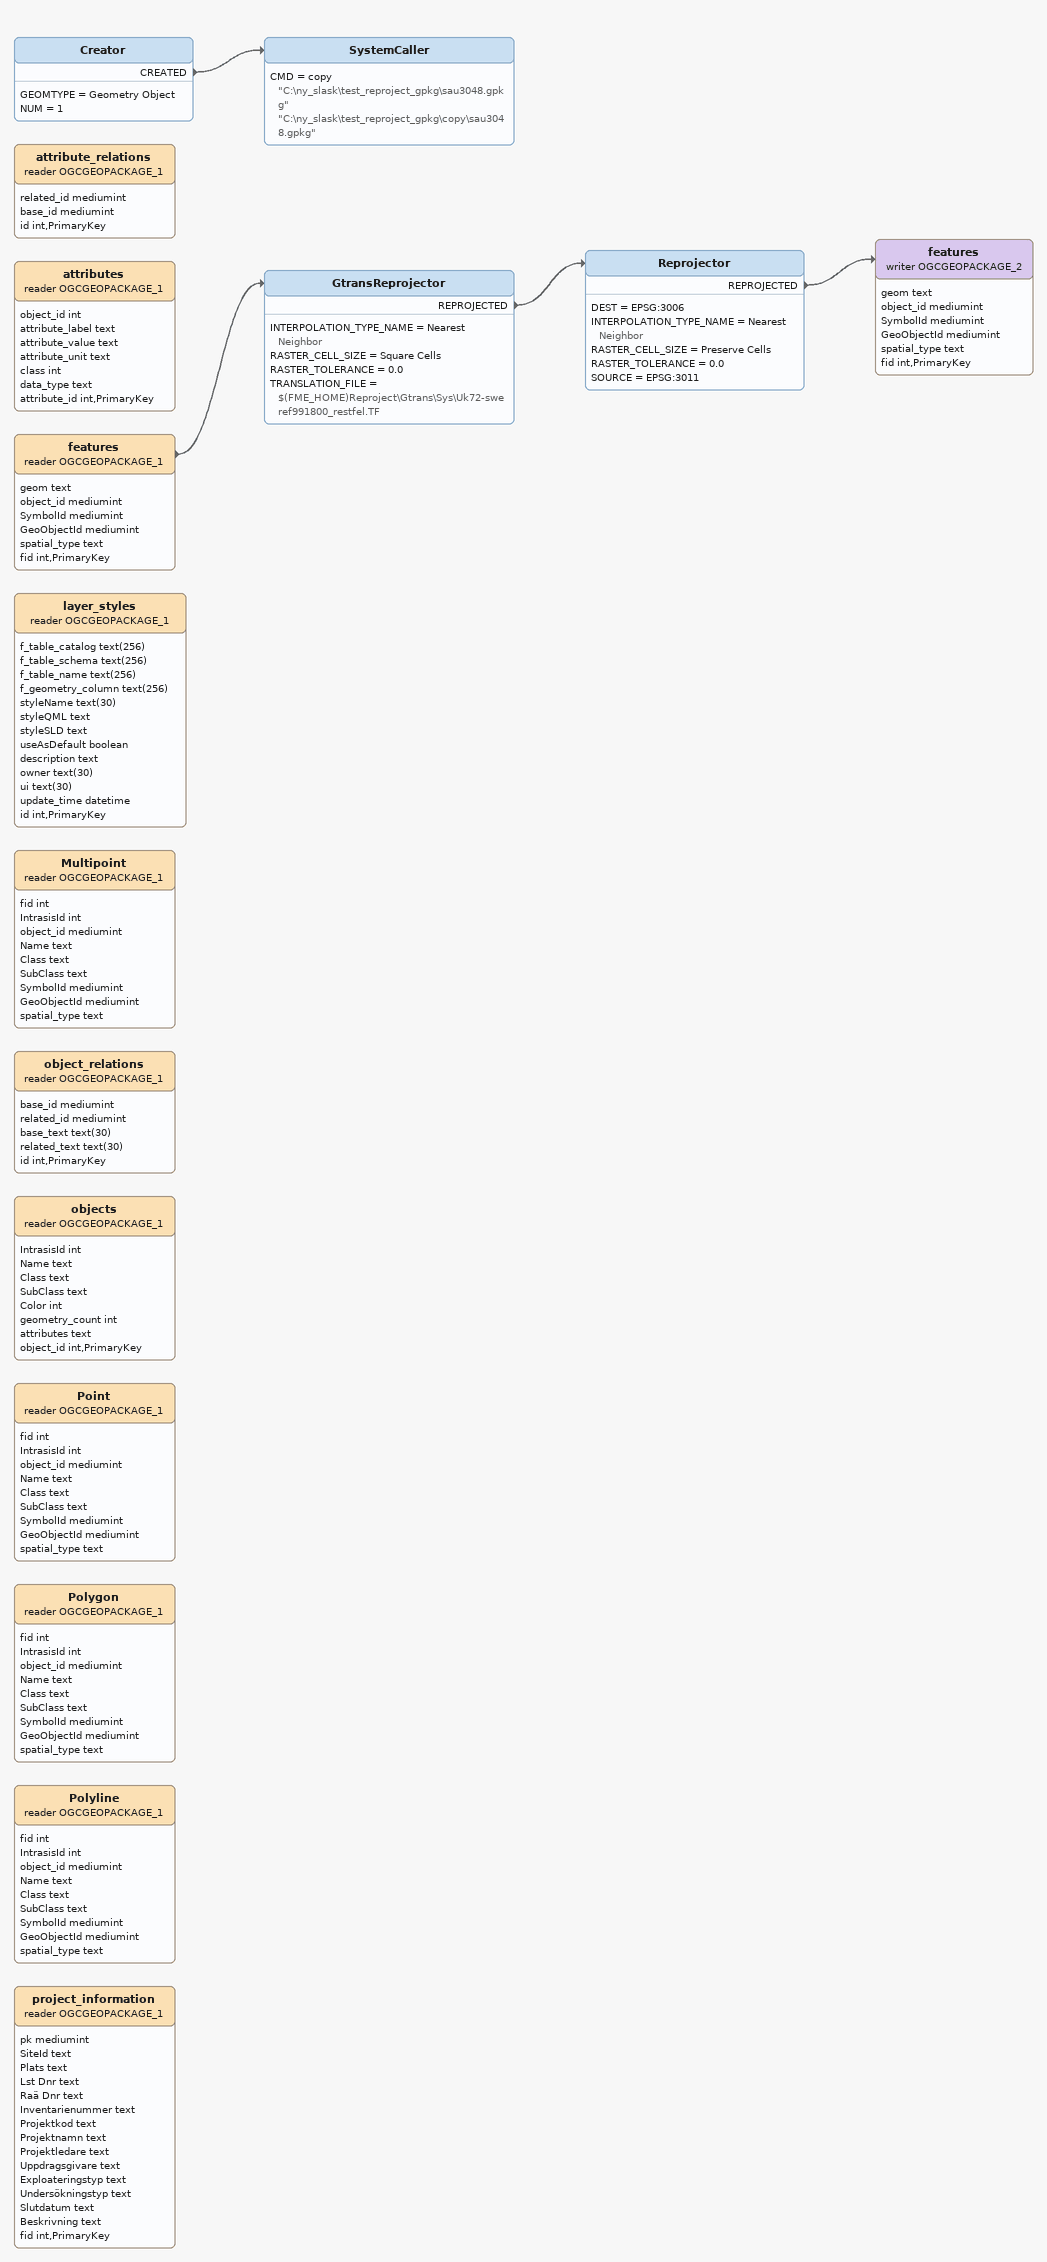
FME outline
Creator
    GEOMTYPE = Geometry Object
    NUM = 1
    CREATED -> SystemCaller
SystemCaller
    CMD = copy "C:\ny_slask\test_reproject_gpkg\sau3048.gpkg" "C:\ny_slask\test_reproject_gpkg\copy\sau3048.gpkg"
attribute_relations (reader OGCGEOPACKAGE_1)
    attributes: related_id mediumint, base_id mediumint, id int,PrimaryKey
attributes (reader OGCGEOPACKAGE_1)
    attributes: object_id int, attribute_label text, attribute_value text, attribute_unit text, class int, data_type text, attribute_id int,PrimaryKey
features (reader OGCGEOPACKAGE_1)
    attributes: geom text, object_id mediumint, SymbolId mediumint, GeoObjectId mediumint, spatial_type text, fid int,PrimaryKey
    -> GtransReprojector
GtransReprojector
    INTERPOLATION_TYPE_NAME = Nearest Neighbor
    RASTER_CELL_SIZE = Square Cells
    RASTER_TOLERANCE = 0.0
    TRANSLATION_FILE = $(FME_HOME)Reproject\Gtrans\Sys\Uk72-sweref991800_restfel.TF
    REPROJECTED -> Reprojector
Reprojector
    DEST = EPSG:3006
    INTERPOLATION_TYPE_NAME = Nearest Neighbor
    RASTER_CELL_SIZE = Preserve Cells
    RASTER_TOLERANCE = 0.0
    SOURCE = EPSG:3011
    REPROJECTED -> features (writer OGCGEOPACKAGE_2)
features (writer OGCGEOPACKAGE_2)
    attributes: geom text, object_id mediumint, SymbolId mediumint, GeoObjectId mediumint, spatial_type text, fid int,PrimaryKey
layer_styles (reader OGCGEOPACKAGE_1)
    attributes: f_table_catalog text(256), f_table_schema text(256), f_table_name text(256), f_geometry_column text(256), styleName text(30), styleQML text, styleSLD text, useAsDefault boolean, description text, owner text(30), ui text(30), update_time datetime, id int,PrimaryKey
Multipoint (reader OGCGEOPACKAGE_1)
    attributes: fid int, IntrasisId int, object_id mediumint, Name text, Class text, SubClass text, SymbolId mediumint, GeoObjectId mediumint, spatial_type text
object_relations (reader OGCGEOPACKAGE_1)
    attributes: base_id mediumint, related_id mediumint, base_text text(30), related_text text(30), id int,PrimaryKey
objects (reader OGCGEOPACKAGE_1)
    attributes: IntrasisId int, Name text, Class text, SubClass text, Color int, geometry_count int, attributes text, object_id int,PrimaryKey
Point (reader OGCGEOPACKAGE_1)
    attributes: fid int, IntrasisId int, object_id mediumint, Name text, Class text, SubClass text, SymbolId mediumint, GeoObjectId mediumint, spatial_type text
Polygon (reader OGCGEOPACKAGE_1)
    attributes: fid int, IntrasisId int, object_id mediumint, Name text, Class text, SubClass text, SymbolId mediumint, GeoObjectId mediumint, spatial_type text
Polyline (reader OGCGEOPACKAGE_1)
    attributes: fid int, IntrasisId int, object_id mediumint, Name text, Class text, SubClass text, SymbolId mediumint, GeoObjectId mediumint, spatial_type text
project_information (reader OGCGEOPACKAGE_1)
    attributes: pk mediumint, SiteId text, Plats text, Lst Dnr text, Raä Dnr text, Inventarienummer text, Projektkod text, Projektnamn text, Projektledare text, Uppdragsgivare text, Exploateringstyp text, Undersökningstyp text, Slutdatum text, Beskrivning text, fid int,PrimaryKey
